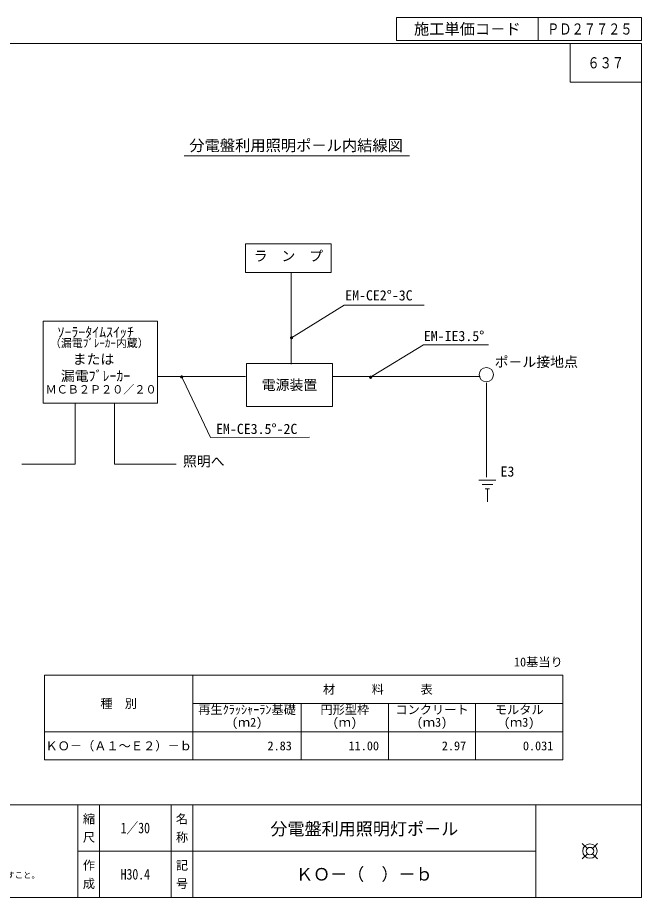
# Model space of a CAD drawing. Units: millimetres at full size, sheet at 1:30; details may follow other scales. Extents: x 462 to 8677, y 6494 to 12095.
# Drawn here: x 4705 to 8677, y 6494 to 12095 of the extents above; entities that cross this region are included whole.
import ezdxf
from ezdxf.enums import TextEntityAlignment as Align

# ---------------------------------------------------------------- set-up
doc = ezdxf.new("R2010")
doc.units = ezdxf.units.MM
doc.header["$LTSCALE"] = 30.0003
for name, color, linetype, lineweight in [('0_2', 7, 'Continuous', 13), ('_0-0_', 7, 'Continuous', 13), ('寸法', 1, 'Continuous', 13), ('本体', 7, 'Continuous', 13)]:
    doc.layers.add(name, color=color, linetype=linetype, lineweight=lineweight)
doc.styles.add('@ＭＳ ゴシック', font='')
doc.styles.add('ＭＳ ゴシック', font='')
doc.styles.get('@ＭＳ ゴシック').set_extended_font_data('@MS Gothic')
doc.styles.get('ＭＳ ゴシック').set_extended_font_data('MS Gothic')

# ---------------------------------------------------------------- blocks, each defined once
blk = doc.blocks.new('filled_dot')
at = {"color": 0, "linetype": 'Continuous', "lineweight": -2, "const_width": 1.25}
blk.add_lwpolyline([(-0.625, 0, 1), (0.625, 0, 1)], format="xyb", close=True, dxfattribs=at)

msp = doc.modelspace()

# ---------------------------------------------------------------- linework, layer by layer
at = {"layer": '0_2'}
for p, q in [((4876.08, 7909.14), (4876.08, 7369.13)), ((4876.08, 7909.14), (8176.11, 7909.14)), ((5821.09, 7909.14), (5821.09, 7369.13)), ((8176.11, 7909.14), (8176.11, 7369.13)), ((5821.09, 7729.14), (8176.11, 7729.14)), ((6511.1, 7729.14), (6511.1, 7369.13)), ((7066.1, 7729.14), (7066.1, 7369.13)), ((7621.11, 7729.14), (7621.11, 7369.13)), ((4876.08, 7549.14), (8176.11, 7549.14)), ((4876.08, 7369.13), (8176.11, 7369.13)), ((8005.29, 6789.34), (5089.45, 6789.34))]:
    msp.add_line(p, q, dxfattribs=at)
at = {"layer": '_0-0_'}
for p, q in [((7116.48, 12094.51), (8676.81, 12094.51)), ((7116.48, 12094.51), (7116.48, 11949.38)), ((8020.08, 12094.51), (8020.08, 11949.38)), ((8676.81, 12094.51), (8676.81, 11949.38)), ((7116.48, 11949.38), (8676.81, 11949.38)), ((8222.77, 11929.92), (8222.77, 11683.92)), ((8676.81, 11683.92), (8222.77, 11683.92)), ((5089.45, 7084.21), (5089.45, 6494.48)), ((5227.33, 7084.21), (5227.33, 6494.48)), ((5681.76, 7084.21), (5681.76, 6494.81)), ((5819.65, 7084.21), (5819.65, 6494.48)), ((8005.29, 7084.21), (8005.29, 6494.48))]:
    msp.add_line(p, q, dxfattribs=at)
at = {"layer": '_0-0_', "color": 6}
msp.add_line((462.43, 7084.21), (8676.81, 7084.21), dxfattribs=at)
msp.add_lwpolyline([(8676.81, 11929.92), (462.43, 11929.92), (462.43, 6494.48), (8676.81, 6494.48)], close=True, dxfattribs=at)
at = {"layer": '寸法', "color": 3}
msp.add_line((5766.41, 11214.19), (7199.35, 11214.19), dxfattribs=at)
at = {"layer": '寸法'}
for points in [[(6449.26, 10056.92), (6466.27, 10067.43), (6784.75, 10264.2), (7293.04, 10264.2)], [(6952.89, 9805.1), (6969.9, 9815.61), (7288.37, 10012.38), (7702.81, 10012.38)], [(5749.6, 9807.33), (5758.2, 9789.28), (5933.37, 9421.52), (6563.56, 9422.88)]]:
    msp.add_lwpolyline(points, dxfattribs=at)
at = {"layer": '本体'}
for p, q in [((6156, 10654.54), (6702, 10654.54)), ((6156, 10654.54), (6156, 10472.54)), ((6702, 10654.54), (6702, 10472.54)), ((6156, 10472.54), (6702, 10472.54)), ((6447.54, 10466.95), (6447.54, 9889.28)), ((4868.72, 10161.87), (5596.72, 10161.87)), ((4868.72, 10161.87), (4868.72, 9639.57)), ((5596.72, 10161.87), (5596.72, 9639.57)), ((6162.97, 9893.17), (6708.97, 9893.17)), ((6162.97, 9893.17), (6162.97, 9620.17)), ((6708.97, 9893.17), (6708.97, 9620.17)), ((6157.05, 9809.04), (5594.46, 9809.04)), ((6708.97, 9809.04), (7650.83, 9809.04)), ((7689.62, 9770.24), (7689.62, 9168.85)), ((4868.72, 9639.57), (5596.72, 9639.57)), ((5071.2, 9643.35), (5071.2, 9251.03)), ((5322.99, 9643.35), (5322.99, 9251.03)), ((6162.97, 9620.17), (6708.97, 9620.17)), ((4731.58, 9251.03), (5071.2, 9251.03)), ((5322.99, 9251.03), (5715.31, 9251.03)), ((7641.49, 9149.45), (7750.69, 9149.45)), ((7661.97, 9122.15), (7730.22, 9122.15)), ((7682.44, 9094.85), (7709.74, 9094.85)), ((7696.09, 9094.85), (7696.09, 9012.95)), ((8332.54, 6806.1), (8300.46, 6838.18)), ((8366.05, 6806.1), (8398.13, 6838.18)), ((8332.54, 6772.59), (8300.46, 6740.51)), ((8366.05, 6772.59), (8398.13, 6740.51))]:
    msp.add_line(p, q, dxfattribs=at)
for centre, radius in [((7689.62, 9821.98), 45.5), ((8349.29, 6789.34), 46.09), ((8349.29, 6789.34), 23.7)]:
    msp.add_circle(centre, radius, dxfattribs=at)

# ---------------------------------------------------------------- block references
at = {"layer": '寸法', "xscale": 8, "yscale": 8}
for p, rotation in [((6449.26, 10056.92), 31.7), ((5749.6, 9807.33), 295.5), ((6952.89, 9805.1), 31.7)]:
    msp.add_blockref('filled_dot', p, dxfattribs=dict(at, rotation=rotation))

# ---------------------------------------------------------------- texts
at = {"layer": '_0-0_', "style": 'ＭＳ ゴシック'}
for s, height, p in [('施工単価コ－ド', 71.21, (7568.28, 12021.94)), ('材\u3000\u3000\u3000料\u3000\u3000\u3000表', 56.97, (6998.6, 7819.14)), ('種\u3000別', 56.97, (5348.59, 7729.14)), ('ＫＯ－（Ａ１～Ｅ２）－ｂ', 56.97, (5348.59, 7459.13)), ('分電盤利用照明灯ポ－ル', 79.75, (6912.47, 6930.66)), ('ＫＯ－（\u3000）－ｂ', 79.75, (6912.47, 6641.91))]:
    msp.add_text(s, height=height, dxfattribs=at).set_placement(p, align=Align.MIDDLE_CENTER)
at = {"layer": '_0-0_', "style": 'ＭＳ ゴシック', "width": 0.8}
for s, height, p in [('ＰＤ２７７２５', 71.21, (8348.44, 12021.94)), ('６３７', 71.21, (8449.79, 11806.92)), ('1／30', 68.36, (5454.55, 6936.78)), ('H30.4', 68.36, (5454.55, 6641.91))]:
    msp.add_text(s, height=height, dxfattribs=at).set_placement(p, align=Align.MIDDLE_CENTER)
at = {"layer": '_0-0_', "style": 'ＭＳ ゴシック'}
for s, p in [('10基当り', (8176.11, 7992.96)), ('2.83', (6451.1, 7459.13)), ('11.00', (7006.1, 7459.13)), ('2.97', (7561.11, 7459.13)), ('0.031', (8116.11, 7459.13))]:
    msp.add_text(s, height=56.97, dxfattribs=at).set_placement(p, align=Align.MIDDLE_RIGHT)
for s, p in [('再生ｸﾗｯｼｬｰﾗﾝ基礎', (5855.29, 7718.19)), ('円形型枠', (6633.2, 7718.19)), ('コンクリート', (7110.5, 7718.19)), ('モルタル', (7743.21, 7718.19)), ('(ｍ2)', (6068.97, 7637.79)), ('(ｍ)', (6710.9, 7637.79)), ('(ｍ3)', (7246.48, 7637.79)), ('(ｍ3)', (7801.48, 7637.79))]:
    msp.add_text(s, height=56.97, dxfattribs=at).set_placement(p, align=Align.TOP_LEFT)
at = {"layer": '_0-0_', "style": '@ＭＳ ゴシック'}
for s, p in [(' 縮 尺 ', (5158.39, 6936.78)), ('名 称', (5750.71, 6936.78)), ('作 成', (5158.39, 6641.91)), ('記 号', (5750.71, 6641.91))]:
    msp.add_text(s, height=56.96, rotation=270, dxfattribs=at).set_placement(p, align=Align.MIDDLE_CENTER)
at = {"layer": '寸法', "color": 3, "style": 'ＭＳ ゴシック'}
for s, height, p in [('分電盤利用照明ポ－ル内結線図', 71.21, (5798.34, 11223.87)), ('ラ\u3000ン\u3000プ', 64.8, (6208.16, 10525.27)), ('EM-CE2°-3C', 64.8, (6790.72, 10274.82)), ('ｿｰﾗｰﾀｲﾑｽｲｯﾁ', 64.8, (4959.05, 10040.51)), ('EM-IE3.5°', 64.8, (7291.35, 10016.09)), ('（漏電ﾌﾞﾚｰｶｰ内蔵）', 51.27, (4910.56, 9981.17)), ('または', 64.8, (5055.51, 9868.68)), ('ポ－ル接地点', 64.8, (7742.2, 9851.28)), ('漏電ﾌﾞﾚｰｶｰ', 64.8, (4980.51, 9761.72)), ('ＭＣＢ２Ｐ２０／２０', 51.84, (4882.87, 9686.19)), ('EM-CE3.5°-2C', 64.8, (5968.64, 9424.82)), ('照明へ', 64.8, (5757.6, 9218.6)), ('E3', 64.8, (7779.91, 9153.62))]:
    msp.add_text(s, height=height, dxfattribs=at).set_placement(p, align=Align.BOTTOM_LEFT)
msp.add_text('電源装置', height=64.8, dxfattribs=at).set_placement((6435.97, 9756.67), align=Align.MIDDLE_CENTER)
at = {"layer": '本体', "style": 'ＭＳ ゴシック'}
msp.add_text('○水抜穴が根巻モルタルによって埋まる場合、新たに水抜穴を抜きなおすこと。', height=37.98, dxfattribs=at).set_placement((2932.12, 6654.55), align=Align.TOP_LEFT)

doc.saveas('drawing.dxf')
